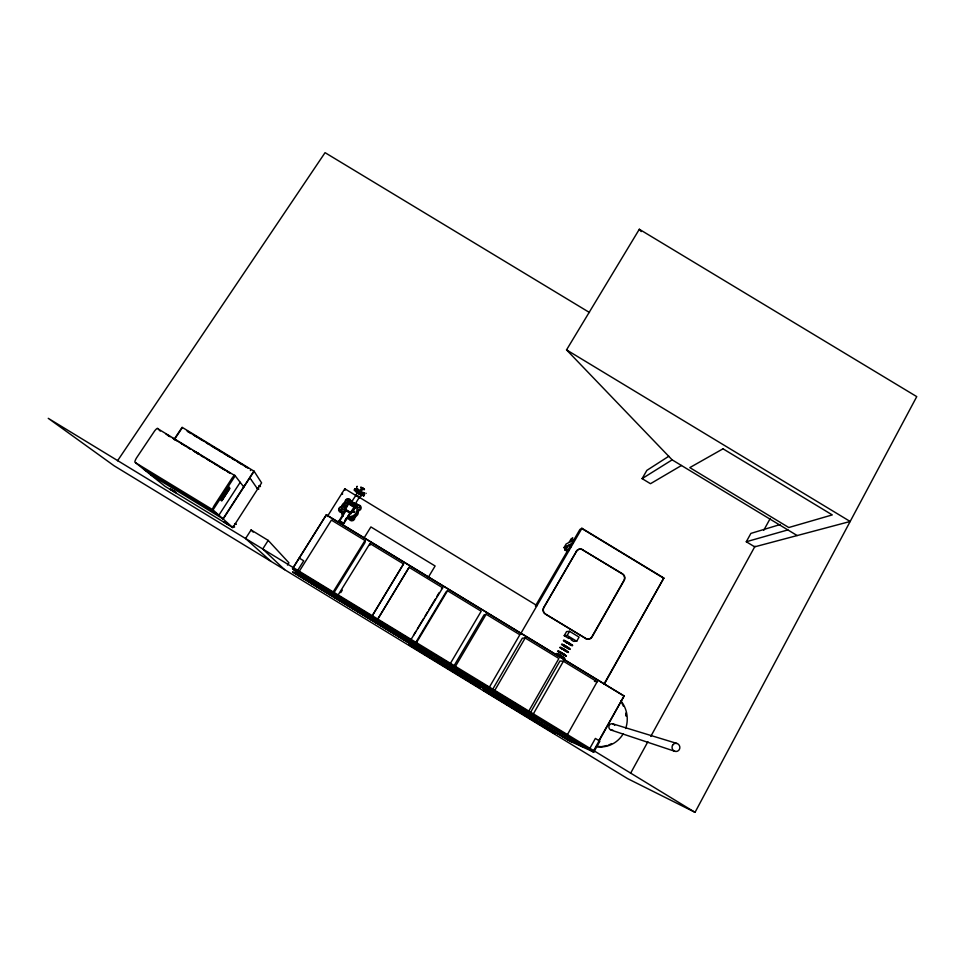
<?xml version="1.0" encoding="UTF-8"?>
<svg xmlns="http://www.w3.org/2000/svg" width="965" height="965" viewBox="0 0 965 965"><rect width="100%" height="100%" fill="white"/><g stroke="black" fill="none" stroke-linecap="round" stroke-linejoin="round"><path stroke-width="1.45" d="M369.909 545.406L369.933 543.512L403.539 563.958L371.658 616.768L403.539 563.958M340.959 509.653L341.972 508.965L341.019 509.677M352.454 517.988C351.332 515.129 351.163 520.219 352.43 517.747M345.12 507.083L345.88 506.263M349.427 502.403L349.149 503.73L349.764 502.608M354.215 506.842L354.831 505.696M358.618 509.99L357.774 514.55L354.843 517.59A2.992 2.955 -22.5 0 1 349.077 518.977L349.487 518.072M353.154 511.908C356.206 510.051 351.827 513.863 354.517 511.39M374.794 620.145L374.963 619.325L434.045 655.319L432.272 655.163M361.851 490.413L362.237 490.015M376.422 620.266L376.241 620.99L430.909 654.294L432.477 654.415M377.158 620.109L409.088 567.336L442.718 587.806L410.487 640.41M346.556 507.095C346.857 504.55 343.492 507.264 345.94 507.831M357.448 505.322L357.858 504.9A2.979 2.943 -18.2 0 1 359.209 510.594L359.052 510.63M354.662 511.86L353.359 512.27M347.75 502.258L348.063 501.535L347.4 503.151M409.088 567.336L377.942 618.83M348.896 500.135L348.341 499.894L350.584 501.39L348.341 499.846L352.659 502.656M363.672 495.636L354.432 490.172L355.265 488.676L364.505 494.297L363.672 495.877L354.722 490.148M695.041 812.337L48.25 418.328L114.147 465.806L627.636 778.646L695.041 812.337L916.75 396.627L639.325 229.26L566.539 349.873L672.159 459.859L797.162 535.551M346.833 510.666L345.76 510.183L345.808 510.895M357.376 505.72L348.112 500.087L357.581 505.624M630.531 773.363L647.901 741.675M650.796 736.392L755.028 546.214M763.713 530.364L770.227 518.47M566.539 349.873L850.165 521.474L754.69 546.841L746.295 541.751L750.891 533.404L780.275 524.49M364.348 493.392C363.371 494.671 365.639 492.186 363.13 493.453M598.553 741.168L624.102 695.958L593.101 751.663M571.787 742.037L292.528 571.907L569.772 741.108L593.813 752.097L599.892 741.18L595.381 738.43L589.301 749.347L567.697 739.552M567.094 735.185L597.154 681.76L563.415 661.23L559.929 661.013L530.075 713.268L567.094 735.185L563.512 733.641M603.897 684.257L663.848 578.023L604.187 684.294M585.478 638.492A4.789 4.656 73.7 0 0 591.859 636.84L623.945 580.363A4.729 4.584 64 0 0 622.232 573.91L582.558 549.821L622.546 573.813A4.729 4.584 64 0 1 624.259 580.279L592.124 636.828A4.801 4.668 73.6 0 1 585.743 638.48L545.358 614.102A4.777 4.668 73.6 0 1 543.681 607.552L576.503 551.28A4.716 4.596 61.1 0 1 582.824 549.7M525.599 710.542L528.482 711.663L558.892 658.48L525.177 637.974L522.379 638.167L492.946 688.889M533.042 714.438L563.415 661.23M571.268 639.94L573.62 641.363L576.696 641.243L579.06 637.093L569.543 631.303L566.576 631.568L564.223 635.658L568.928 638.516M564.223 635.658L567.167 635.452L569.543 631.303M562.04 648.89L566.117 651.194L565.213 650.868M681.459 465.492L650.482 483.706L642.111 478.628L646.852 470.377L668.829 456.24M492.186 690.192L494.454 690.94L525.177 637.974M585.743 638.48L545.575 614.054A4.777 4.68 73.6 0 1 543.898 607.504L576.503 551.28M568.831 550.581L563.982 547.65L566.105 544.019L574.066 539.761M567.299 551.389L564.742 549.845L566.889 546.142M569.036 542.451L571.183 538.772L572.8 537.879L570.641 541.594M489.086 687.671L519.858 634.741L486.167 614.235L484.08 614.862L453.538 666.646L489.086 687.671L486.927 686.984M520.521 633.993L581.943 528.313L663.848 578.023M455.094 666.96L486.167 614.235M450.1 663.92L481.209 611.219L447.555 590.737L446.144 591.786L415.276 643.329L450.1 663.92L448.629 663.655M416.132 643.221L447.555 590.737M413.575 635.26L415.891 631.4M417.447 628.818L423.623 618.517M425.167 615.947L427.483 612.075M429.039 609.506L435.215 599.205M436.759 596.623L439.075 592.763M428.183 577.48L435.119 565.997L370.898 526.938L363.841 538.337M352.382 517.891L351.26 517.735L352.454 517.831M354.493 505.491L353.878 506.601L349.149 503.754M364.999 540.521L365.072 542.451L333.48 593.499L332.829 592.474L364.999 540.521L331.417 520.087L298.945 571.835L300.199 573.234M338.365 596.479L337.798 595.514L369.933 543.512M340.729 592.643L342.31 590.097M348.112 501.607L356.145 506.492L354.155 508.615L354.01 507.216L350.609 512.439L345.398 509.218L348.606 503.935M349.173 500.413L357.496 505.66M355.397 490.558C357.183 491.824 352.623 489.81 355.265 488.676M350.536 513.766L354.686 507.578L347.931 503.477L344.143 509.568L350.91 513.682L355.554 507.397M350.259 500.968L350.247 501.149A8.444 8.335 -19.9 0 1 352.382 501.535M356.748 491.668L362.768 495.093M363.938 494.056C348.22 485.335 359.981 488.628 362.249 493.079M357.303 505.479L350.934 501.378M340.042 521.51L339.077 520.786L345.687 510.208M339.716 521.269L345.615 511.076M351.32 501.655L353.926 503.428M351.61 501.788L356.519 494.406M351.984 502.246L353.359 503.03M358.112 492.343L354.686 490.124M359.438 493.308L356.712 491.354M354.3 503.621L356.616 504.985M360.403 493.851L358.027 492.222M360.789 494.128L363.672 495.829M344.807 520.545L346.387 518.012M355.108 504.056L359.873 496.444M362.599 493.38L362.864 492.21L363.238 492.813M342.491 523.03L343.456 523.44L350.428 512.294M355.651 504.442L357.569 505.491M343.166 523.163L343.793 523.645L350.319 512.946M362.068 494.611L358.739 492.584M348.341 499.846L357.605 505.612L356.76 506.951L357.593 505.383L348.329 499.749L347.907 501.993M363.491 495.769L364.505 494.297M327.364 516.48L344.794 488.772L356.326 495.781M348.51 499.87L347.484 501.1L348.606 501.378M356.145 506.492L355.639 507.313M287.461 565.08L288.909 562.8L268.198 540.4L251.081 529.966L245.58 538.542L270.972 561.353M300.055 576.491L292.54 568.566L326.351 514.803L624.102 695.958M326.351 514.803L292.648 568.674L592.787 751.518M355.844 489.122L356.845 488.073M357.195 490.003L357.786 489.159M268.198 540.4L262.733 548.989L284.591 569.652M563.982 654.439L563.331 653.884M160.238 431.078L157.572 428.291A5.706 1.327 -56.8 0 0 154.521 431.078L136.475 457.989A5.754 1.339 -56.5 0 0 134.871 462.175L165.196 486.432L232.782 527.602L261.599 482.886L253.952 471.004L222.987 518.832M224.519 521.691C229.549 525.105 218.38 518.856 228.235 523.959M227.209 524.152L229.296 524.9L224.218 522.017M240.201 482.319L218.898 515.165L144.424 469.81M250.405 470.558L250.683 469.69M173.857 491.547L173.35 490.666L173.881 491.052M175.702 492.669L170.443 489.159L175.944 492.307M170.516 489.219L172.011 490.425M174.074 439.389L182.12 427.302L254.097 471.234L223.18 519.001L150.552 474.708M174.315 439.654L182.349 427.579M117.513 460.812L325.06 152.663L589.482 312.503M341.562 511.691L341.827 514.152A9.216 9.107 -20 0 0 343.238 516.082M357.919 489.617L357.532 490.304M350.367 501.016L352.635 501.064M441.403 588.903L442.718 587.806M364.637 492.813L363.335 493.115M642.111 478.628L672.159 459.859M396.844 632.859L402.924 636.164M581.943 528.313L579.905 529.483L535.406 606.008L537.01 605.634L357.653 496.275M563.982 547.65L573.186 542.861M608.372 745.245L611.545 743.617M564.742 549.845L566.31 549.049L568.469 545.322L571.051 546.878M350.404 513.078L349.74 512.861M339.077 520.774L339.969 521.172M403.563 637.636L376.326 620.64M746.295 541.751L787.85 529.918M607.214 745.487L601.4 746.669L597.842 746.415M363.081 489.038C368.377 490.92 356.568 484.249 362.406 488.7M408.931 642.823L310.802 583.041M411.199 644.499L487.554 690.723M345.832 507.614L345.096 506.975M350.886 500.787L350.862 500.606A2.992 2.943 -17.7 0 0 345.084 502.005L345.12 502.15A8.022 7.925 -19.9 0 0 341.405 506.649L341.26 506.649A2.992 2.955 -20.9 0 0 341.055 512.512L341.212 512.512M432.211 654.198L428.617 651.93M594.44 681.374L597.154 681.76M435.806 659.192L534.815 719.395L533.85 718.925M347.279 518.543L349.041 518.82M219.236 450.426L220.141 450.908L219.224 450.221M564.995 646.924L561.497 644.318L567.77 647.515M568.506 652.195L564.597 650.265M561.135 653.667L557.613 651.086L564.187 654.572L563.669 654.113M359.414 497.482L355.928 495.359M566.383 655.91L563.584 654.596M198.09 453.538L197.548 453.055M612.775 723.847L676.923 743.448M345.735 502.126L345.12 502.15M611.183 730.095L674.981 751.361M343.733 523.669L342.901 523.247M491.475 693.147L489.364 692.388L567.456 739.431M354.131 516.963L354.806 517.445M360.584 495.528C364.806 497.445 354.01 490.099 356.592 493.055M560.665 652.328L560.134 652.207M562.149 656.767L558.832 654.656L564.815 658.697L561.956 657.442M363.069 488.724L362.237 488.592M562.088 657.249L558.397 654.909L561.196 656.791M228.198 524.2L227.451 523.778M258.692 485.938L260.466 486.529L259.44 485.576M354.445 490.208L357.34 491.74M257.076 488.495L258.837 489.086L257.812 488.145M569.073 644.113C572.1 645.09 562.318 639.879 567.504 643.233M564.368 645.44L566.889 646.864M564.899 645.73L564.006 645.452M566.841 647.72C569.555 648.637 560.774 643.908 565.43 646.924M562.981 654.487C565.671 655.44 556.902 650.675 561.57 653.679M362.008 487.976C357.026 485.914 368.365 492.488 362.611 488.326M361.996 488.278L363.069 488.833M234.567 523.645L236.244 524.393L235.134 523.549M232.927 526.239L234.604 526.999L233.494 526.154M339.716 521.004L340.862 521.667M568.735 643.414C572.619 645.344 564.658 640.314 566.877 642.28M569.338 644.536C580.749 649.879 553.97 634.403 567.106 643.245M567.444 647.841C576.756 652.28 555.876 639.819 564.139 645.875M567.227 648.215L570.098 649.421L567.625 647.587M198.295 453.671L197.608 453.273M564.875 650.169C568.747 652.123 560.774 647.093 563.005 649.035M565.478 651.266C575.321 655.488 554.163 642.883 562.39 648.926M560.906 652.424L563.005 653.643M563.367 654.97C573.198 659.216 552.04 646.61 560.279 652.617M558.988 654.885L556.202 653.57L558.651 655.476M562.173 657.069C571.051 661.58 552.656 650.084 557.903 654.475M358.196 496.866C364.107 499.846 352.261 492.186 356.254 495.612M362.297 488.145C359.33 486.782 365.747 490.268 363.009 488.35M362.792 488.772L363.721 489.183L363.19 488.712M360.476 491.016L361.441 491.668M568.445 643.534C582.558 650.905 556.081 634.717 566.25 642.195M217.981 449.449L218.802 450.1M340.199 521.257L342.563 522.692M342.008 522.765L342.671 523.175M198.03 453.538L196.981 452.911M342.02 509.231L341.079 509.231L341.176 510.051M358.28 493.585L359.499 494.321M347.388 510.98L348.618 511.727M342.105 522.849L340.307 521.739M219.332 450.51L218.006 449.666M559.724 656.14L560.858 656.815M362.707 488.157L361.779 487.88M196.534 452.404L197.97 453.309M581.69 528.458L663.486 578.107M227.342 523.633L228.222 524.2M356.061 488.785L364.058 493.827M354.42 490.015L363.781 495.6M347.484 501.1L356.748 506.734M567.167 635.452L576.696 641.243M348.811 503.525L355.422 507.566M326.411 514.996L623.752 695.898M187.222 431.078L189.755 432.622M192.3 434.166L202.457 440.342M204.99 441.886L208.802 444.202M211.335 445.746L221.492 451.922M224.037 453.466L234.181 459.642M236.727 461.186L246.883 467.362M187.451 431.343L191.251 433.659M193.784 435.203L197.584 437.507M200.117 439.051L203.929 441.367M206.462 442.911L216.606 449.075M219.139 450.619L229.284 456.795M231.817 458.339L235.617 460.655M238.15 462.187L241.962 464.503M244.495 466.047L248.294 468.363M158.272 429.015L235.195 475.829L213.024 509.918L135.643 462.79M166.052 434.178L168.622 435.734M172.482 438.086L176.33 440.426M178.899 441.994L182.747 444.334M185.316 445.902L190.455 449.027M193.024 450.583L203.301 456.843M205.871 458.399L209.719 460.739M212.288 462.307L217.427 465.432M219.996 467L230.261 473.248M167.608 435.239L170.166 436.795M174.014 439.135L177.862 441.475M181.709 443.816L185.557 446.168M188.127 447.724L190.684 449.28M194.532 451.62L198.38 453.972M200.949 455.528L204.797 457.868M207.366 459.437L212.493 462.549M215.05 464.117L225.315 470.353M227.885 471.921L230.442 473.477M299.222 558.072L303.71 560.798L297.099 571.34L304.108 578.952M298.945 571.835L332.829 592.474M337.798 595.514L371.718 616.165M377.315 619.578L411.247 640.253M494.454 690.94L528.482 711.663M292.54 568.566L593.813 752.097M313.963 582.076L307.353 578.059M314.662 582.474L318.438 584.802M322.768 587.335L328.981 591.521M332.262 593.125L334.879 594.814M345 600.881L347.509 602.401M356.845 608.083L356.194 607.89M376.519 620.169L380.922 622.871M383.901 624.584L386.41 626.104M406.169 638.142L408.678 639.674M308.981 579.338L319.138 585.683M322.069 587.311L329.403 591.943M331.453 593.029L335.325 595.55M349.8 604.343L352.249 605.863M376.447 620.435L381.284 623.547M390.548 629.18L402.55 636.357M411.44 641.918L414.106 643.522M307.823 578.916L321.466 587.359M335.579 595.96L321.996 587.54L322.551 588.276M349.873 604.524L352.322 606.056M411.259 641.942L413.913 643.546M308.281 579.434L363.142 613.004L362.997 612.087M295.821 572.04L583.415 747.236M341.381 521.932L341.996 522.318M218.621 449.811L219.622 450.462M360.56 491.269L361.163 491.655M563.741 654.379L566.226 656.212M562.173 649.3L559.736 647.382L568.349 652.497M339.813 521.389L340.476 521.8M342.406 522.62L343.07 523.03M356.013 495.503L356.676 495.913M351.26 501.547L354.674 503.814M342.828 522.921L343.456 523.319M360.56 495.057L361.26 495.708M232.782 527.602L212.505 509.46A5.766 0.929 -57.2 0 1 214.327 505.395L231.986 478.23A5.718 0.917 -57.5 0 1 234.748 475.25L243.843 487.06M251.081 529.966L253.18 532.101M221.13 499.207L228.476 487.892M307.196 578.964L305.471 576.998L364.468 612.932L364.589 613.933M307.027 577.987L308.547 579.748M314.506 582.293L315.169 583.101M639.325 229.26L641.182 231.6M321.96 587.166L322.66 588.095M356.676 503.513L357.713 504.936M327.75 590.363L328.257 591.075M250.562 478.869L251.419 480.1M251.636 480.413L256.992 488.121M334.976 594.983L335.844 596.37M335.482 595.067L336.315 596.406M621.846 702.942L623.438 706.235M353.238 512.306L353.118 511.619M626.249 715.523L625.754 713.123L625.971 716.03M342.334 492.922L342.551 494.261M344.794 488.772L345.024 490.329M347.472 517.554A8.444 8.335 -19.9 0 0 349.644 517.891L349.68 518.133M342.479 513.537A8.444 8.335 -19.9 0 1 341.707 511.498A2.207 2.183 -20.8 0 1 339.294 509.267A2.207 2.183 -20.8 0 1 341.851 507.168A8.444 8.335 -19.9 0 1 345.953 502.198A2.207 2.171 -17.7 0 1 347.521 499.303A2.207 2.171 -17.7 0 1 350.211 501.197M356.073 503.778A8.444 8.335 -19.9 0 1 357.364 505.539A2.195 2.171 -18.1 0 1 360.271 507.059A2.195 2.171 -18.1 0 1 358.353 509.737A8.444 8.335 -19.9 0 1 353.902 516.878A2.207 2.183 -22.4 0 1 352.346 519.785A2.207 2.183 -22.4 0 1 349.644 517.891M356.181 506.179A7.105 7.008 -19.9 0 1 347.87 516.275M343.661 512.898A7.105 7.008 -19.9 0 1 346.592 503.368M576.25 551.389A4.704 4.596 61.1 0 1 582.016 549.543M612.799 730.107A3.245 3.112 81 0 1 609.06 728.044A3.245 3.112 81 0 1 610.652 724.015A3.245 3.112 81 0 1 614.681 725.378M623.209 733.822A28.287 27.225 81.3 0 1 596.31 746.681M620.809 700.723A28.287 27.225 81.3 0 1 625.67 728.527M358.727 507.59L357.545 507.566L358.727 507.59M366.121 493.405L366.145 493.32M357.098 486.408L356.604 486.927L357.098 486.408M361.368 489.496L360.814 489.87L361.368 489.496M569.229 637.684L571.956 639.288L569.229 637.684M228.85 487.072L220.563 499.81L221.733 500.98L229.947 488.35L228.85 487.072M228.934 488.411L221.612 499.689L222.095 500.184L229.393 488.941L228.934 488.411M723.014 448.809L689.806 467.603L788.779 527.529L832.264 514.912L723.014 448.809M408.967 644.753L480.196 688.154L408.967 644.753M484.008 690.482L483.067 690.144L555.345 733.943L484.008 690.482M672.533 745.318A4.113 3.908 78.1 0 0 675.995 751.506A4.113 3.908 78.1 0 0 679.324 745.378A4.113 3.908 78.1 0 0 672.533 745.318"/></g></svg>
